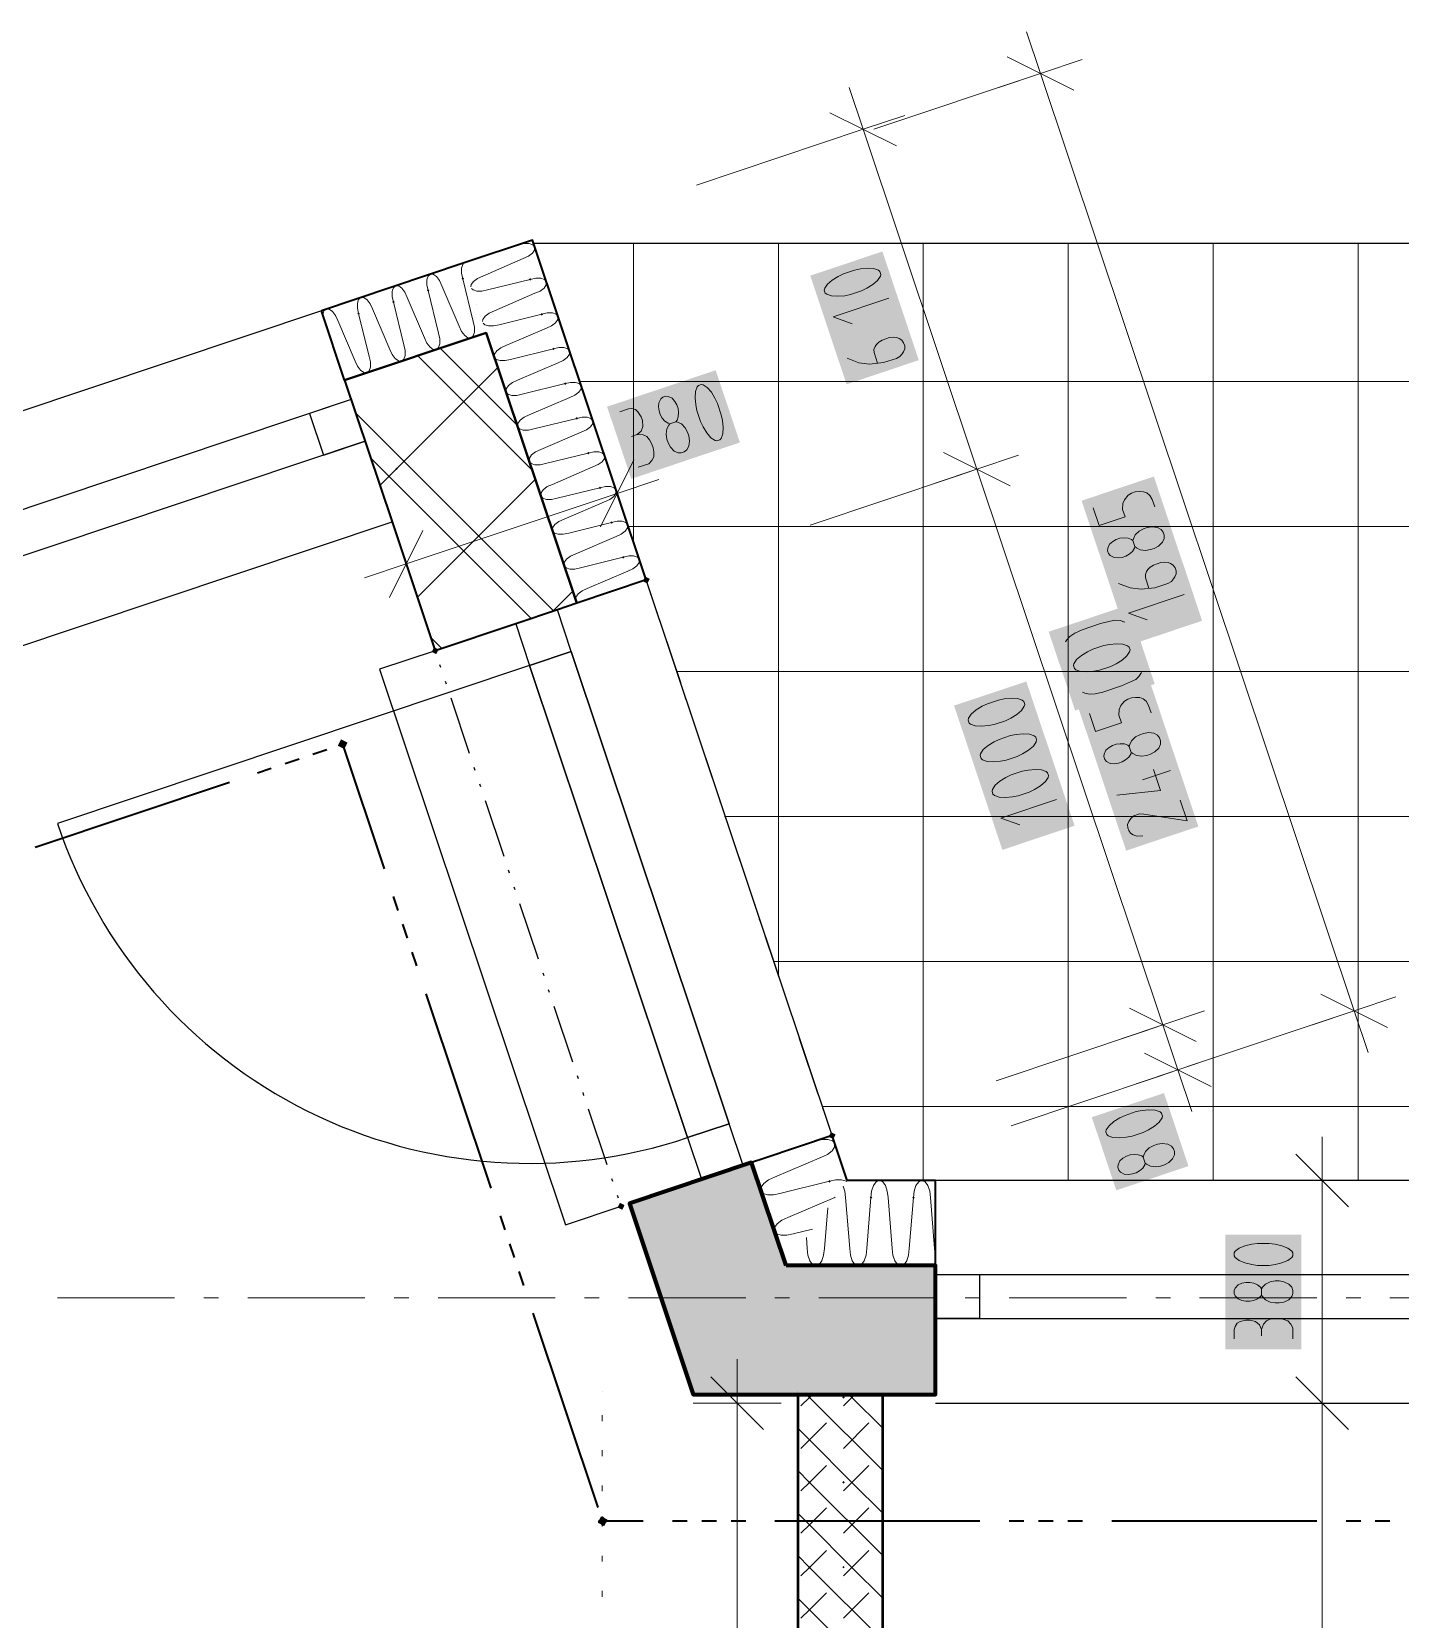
# Model space of a CAD drawing. Header units: millimetres. Extents: x 0 to 594, y 0 to 420.
# Drawn here: x 179.45 to 203.4, y 326.28 to 354.05 of the extents above; entities that cross this region are included whole.
import ezdxf

# ---------------------------------------------------------------- set-up
doc = ezdxf.new("R2010")
doc.units = ezdxf.units.MM
doc.header["$LTSCALE"] = 8
for name, color, linetype in [('PDF_Dvere', 7, 'Continuous'), ('PDF_Koty delkove', 7, 'Continuous'), ('PDF_Nabytek', 7, 'Continuous'), ('PDF_Obecne 0.25', 7, 'Continuous'), ('PDF_Okna', 7, 'Continuous'), ('PDF_Osy hlavni', 7, 'Continuous'), ('PDF_Pozarni useky', 7, 'Continuous'), ('PDF_Pricky zdene', 7, 'Continuous'), ('PDF_Srafy', 7, 'Continuous'), ('PDF_Steny obvodove nosne', 7, 'Continuous'), ('PDF_Steny sendvic', 7, 'Continuous'), ('PDF_Zatepleni', 7, 'Continuous')]:
    doc.layers.add(name, color=color, linetype=linetype)

msp = doc.modelspace()

# ---------------------------------------------------------------- linework, layer by layer
at = {"layer": 'PDF_Dvere', "lineweight": 25}
for points in [[(188.897, 343.208), (188.653, 343.937), (187.924, 343.693), (188.168, 342.964)], [(188.897, 343.208), (188.168, 342.964)], [(191.906, 334.217), (191.662, 334.946), (190.933, 334.702), (191.177, 333.973)], [(191.662, 334.946), (190.933, 334.702)]]:
    msp.add_lwpolyline(points, close=True, dxfattribs=at)
for points in [[(191.662, 334.946), (188.897, 343.208), (191.662, 334.946)], [(190.933, 334.702), (188.168, 342.964), (190.933, 334.702)]]:
    msp.add_lwpolyline(points, dxfattribs=at)
msp.add_lwpolyline([(188.168, 342.964), (179.906, 340.199, 0.414214), (190.933, 334.702)], format="xyb", dxfattribs=at)
at = {"layer": 'PDF_Koty delkove', "lineweight": 18}
for points in [[(196.865, 354.049), (197.109, 353.32), (194.193, 352.344)], [(197.838, 353.564), (197.109, 353.32), (196.38, 353.076)], [(197.692, 353.029), (196.525, 353.611)], [(202.598, 336.92), (197.109, 353.32)], [(193.76, 353.071), (194.004, 352.342), (191.088, 351.366)], [(194.733, 352.586), (194.004, 352.342), (193.275, 352.098)], [(194.588, 352.051), (193.42, 352.633)], [(199.512, 335.887), (199.248, 336.675), (195.995, 346.395), (194.004, 352.342)], [(193.331, 349.561), (193.324, 349.529), (193.341, 349.478), (193.366, 349.457), (193.448, 349.427), (193.558, 349.421), (193.681, 349.432), (193.782, 349.451), (193.976, 349.516), (194.069, 349.562), (194.174, 349.627), (194.258, 349.698), (194.306, 349.771), (194.313, 349.803), (194.296, 349.855), (194.271, 349.876), (194.188, 349.905), (194.078, 349.912), (193.956, 349.899), (193.854, 349.88)], [(193.854, 349.88), (193.66, 349.815), (193.568, 349.77), (193.463, 349.706), (193.379, 349.634), (193.331, 349.561)], [(194.453, 349.388), (193.481, 349.062), (193.809, 348.942)], [(194.255, 348.253), (194.194, 348.435), (194.193, 348.493), (194.212, 348.542), (194.237, 348.579), (194.276, 348.621), (194.337, 348.656), (194.466, 348.699), (194.535, 348.708), (194.593, 348.698), (194.633, 348.683), (194.679, 348.655), (194.713, 348.609), (194.731, 348.557), (194.731, 348.5), (194.711, 348.45), (194.688, 348.413), (194.648, 348.37), (194.588, 348.335), (194.361, 348.26), (194.117, 348.236), (193.929, 348.259), (193.724, 348.336)], [(189.744, 347.402), (189.9, 347.454), (189.957, 347.456), (190.019, 347.44), (190.062, 347.401), (190.12, 347.313), (190.142, 347.248), (190.149, 347.142), (190.118, 347.059), (190.051, 347.001), (189.948, 346.967)], [(190.536, 347.236), (190.488, 347.291), (190.453, 347.352), (190.432, 347.417), (190.423, 347.486), (190.427, 347.56), (190.463, 347.626), (190.497, 347.654), (190.548, 347.671), (190.592, 347.669), (190.661, 347.638), (190.708, 347.581), (190.743, 347.521), (190.765, 347.456), (190.773, 347.387), (190.769, 347.314), (190.747, 347.252), (190.726, 347.227)], [(190.622, 347.192), (190.591, 347.2), (190.536, 347.236)], [(190.069, 346.43), (190.251, 346.491), (190.304, 346.546), (190.34, 346.612), (190.339, 346.701), (190.33, 346.77), (190.308, 346.836), (190.268, 346.912), (190.221, 346.967), (190.153, 346.998), (190.051, 347.001)], [(189.944, 345.245), (189.7, 345.974), (189.456, 346.703)], [(196.724, 346.639), (195.995, 346.395), (195.266, 346.151)], [(196.579, 346.104), (195.411, 346.686)], [(189.409, 345.39), (189.991, 346.558)], [(195.995, 346.395), (195.655, 346.281), (193.079, 345.419)], [(189.7, 345.974), (190.429, 346.218)], [(186.007, 344.738), (189.7, 345.974)], [(198.03, 345.723), (198.134, 345.412), (198.587, 345.563), (198.544, 345.693), (198.547, 345.795), (198.578, 345.863), (198.641, 345.941), (198.701, 345.976), (198.766, 345.998), (198.836, 346.007), (198.908, 346.002), (198.97, 345.98), (199.02, 345.939), (199.063, 345.867), (199.106, 345.737)], [(185.716, 344.154), (186.298, 345.321)], [(186.251, 344.009), (186.007, 344.738), (185.763, 345.467)], [(198.975, 345.375), (198.91, 345.353), (198.833, 345.313), (198.765, 345.248), (198.734, 345.179), (198.726, 345.148), (198.761, 345.044), (198.786, 345.023), (198.852, 344.988), (198.946, 344.976), (199.031, 344.989), (199.096, 345.011), (199.173, 345.051), (199.241, 345.118), (199.272, 345.186), (199.271, 345.244), (199.254, 345.295)], [(199.254, 345.295), (199.22, 345.342), (199.154, 345.378), (199.06, 345.389), (198.975, 345.375)], [(198.761, 345.044), (198.753, 345.012), (198.718, 344.957), (198.662, 344.91), (198.602, 344.875), (198.536, 344.853), (198.468, 344.845), (198.394, 344.849), (198.328, 344.885), (198.299, 344.919), (198.282, 344.97), (198.285, 345.014), (198.316, 345.083), (198.372, 345.13), (198.432, 345.165), (198.497, 345.187), (198.567, 345.195), (198.64, 345.191), (198.701, 345.168), (198.726, 345.148)], [(186.007, 344.738), (185.278, 344.494)], [(199.005, 344.317), (198.944, 344.498), (198.943, 344.556), (198.962, 344.606), (198.986, 344.643), (199.025, 344.684), (199.086, 344.719), (199.215, 344.763), (199.285, 344.771), (199.342, 344.762), (199.383, 344.747), (199.429, 344.719), (199.463, 344.672), (199.48, 344.621), (199.481, 344.563), (199.461, 344.513), (199.437, 344.477), (199.398, 344.434), (199.337, 344.399), (199.111, 344.323), (198.867, 344.299), (198.678, 344.323), (198.473, 344.399)], [(199.619, 344.205), (198.647, 343.88), (198.975, 343.759)], [(197.546, 343.374), (197.57, 343.411), (197.622, 343.472), (197.709, 343.53), (197.835, 343.587), (198.159, 343.695), (198.326, 343.736), (198.427, 343.756), (198.501, 343.752), (198.582, 343.721)], [(198.215, 343.31), (198.021, 343.245), (197.929, 343.2), (197.824, 343.136), (197.74, 343.065), (197.692, 342.991), (197.685, 342.96), (197.702, 342.908), (197.727, 342.887), (197.809, 342.858), (197.919, 342.851), (198.042, 342.863), (198.142, 342.882)], [(198.142, 342.882), (198.337, 342.947), (198.43, 342.993), (198.534, 343.057), (198.619, 343.129), (198.667, 343.202), (198.674, 343.234), (198.657, 343.285), (198.632, 343.306), (198.549, 343.336), (198.439, 343.342), (198.317, 343.33), (198.215, 343.31)], [(198.877, 342.84), (198.831, 342.767), (198.774, 342.719), (198.681, 342.674), (198.523, 342.606), (198.2, 342.498), (198.065, 342.467), (197.96, 342.462), (197.882, 342.479), (197.841, 342.494)], [(196.372, 342.358), (196.178, 342.293), (196.086, 342.248), (195.981, 342.184), (195.897, 342.113), (195.849, 342.039), (195.842, 342.008), (195.859, 341.956), (195.884, 341.935), (195.966, 341.905), (196.076, 341.899), (196.199, 341.911), (196.299, 341.93), (196.494, 341.995), (196.587, 342.04)], [(196.587, 342.04), (196.691, 342.105), (196.776, 342.176), (196.824, 342.25), (196.831, 342.282), (196.814, 342.333), (196.789, 342.354), (196.706, 342.384), (196.596, 342.39), (196.474, 342.378), (196.372, 342.358)], [(197.966, 342.121), (198.07, 341.81), (198.523, 341.961), (198.479, 342.091), (198.482, 342.193), (198.513, 342.261), (198.577, 342.339), (198.637, 342.374), (198.702, 342.396), (198.771, 342.404), (198.844, 342.4), (198.906, 342.378), (198.956, 342.337), (198.998, 342.265), (199.042, 342.135)], [(198.537, 341.274), (198.472, 341.253), (198.403, 341.244), (198.329, 341.248), (198.263, 341.284), (198.235, 341.318), (198.218, 341.369), (198.22, 341.413), (198.251, 341.481), (198.308, 341.529), (198.368, 341.564), (198.433, 341.585), (198.502, 341.594), (198.575, 341.59), (198.637, 341.567), (198.662, 341.547)], [(198.697, 341.443), (198.689, 341.412), (198.653, 341.357), (198.597, 341.309), (198.537, 341.274)], [(196.789, 341.112), (196.595, 341.047), (196.503, 341.002), (196.398, 340.938), (196.314, 340.866), (196.266, 340.793), (196.259, 340.762), (196.276, 340.71), (196.301, 340.689), (196.383, 340.659), (196.493, 340.653), (196.616, 340.664), (196.717, 340.683)], [(196.717, 340.683), (196.911, 340.749), (197.004, 340.794), (197.109, 340.859), (197.193, 340.93), (197.241, 341.004), (197.248, 341.036), (197.231, 341.087), (197.206, 341.108), (197.123, 341.137), (197.013, 341.144), (196.891, 341.132), (196.789, 341.112)], [(199.086, 341.141), (199.208, 340.778), (198.443, 340.696)], [(199.38, 341.124), (198.894, 340.962)], [(197.387, 340.62), (196.416, 340.294), (196.743, 340.174)], [(199.554, 340.606), (199.675, 340.243), (198.914, 340.363), (198.84, 340.367), (198.743, 340.334), (198.688, 340.287), (198.652, 340.232), (198.632, 340.182), (198.634, 340.125), (198.651, 340.074), (198.684, 340.027), (198.73, 339.999), (198.792, 339.976), (198.897, 339.982)], [(203.327, 337.164), (202.598, 336.92), (201.869, 336.676)], [(203.182, 336.629), (202.014, 337.211)], [(199.977, 336.919), (199.248, 336.675), (198.519, 336.431)], [(199.832, 336.384), (198.665, 336.966)], [(202.842, 336.191), (202.598, 336.92), (199.682, 335.944)], [(199.248, 336.675), (198.908, 336.561), (196.332, 335.699)], [(200.241, 336.131), (199.512, 335.887), (198.783, 335.643)], [(200.096, 335.596), (198.928, 336.178)], [(199.756, 335.158), (199.512, 335.887), (199.172, 335.773), (196.596, 334.911)], [(202.034, 333.95), (202.034, 334.719)], [(198.573, 334.062), (198.507, 334.098), (198.478, 334.132), (198.461, 334.183), (198.464, 334.227), (198.495, 334.296), (198.551, 334.343), (198.611, 334.378), (198.676, 334.4), (198.746, 334.408), (198.818, 334.404), (198.88, 334.382), (198.905, 334.361)], [(202.495, 333.489), (201.573, 334.411)], [(198.94, 334.257), (198.932, 334.226), (198.897, 334.171), (198.841, 334.123), (198.78, 334.088), (198.715, 334.067), (198.647, 334.058), (198.573, 334.062)], [(202.803, 333.95), (202.034, 333.95), (201.265, 333.95)], [(202.034, 141.969), (202.034, 193.969), (202.034, 202.854), (202.034, 204.34), (202.034, 205.878), (202.034, 225.557), (202.034, 228.325), (202.034, 243.7), (202.034, 246.262), (202.034, 249.03), (202.034, 279.421), (202.034, 280.907), (202.034, 330.055), (202.034, 333.95)], [(200.633, 332.154), (200.7, 332.167), (200.769, 332.167), (200.838, 332.154), (200.905, 332.126), (200.957, 332.085), (200.974, 332.058)], [(200.974, 331.948), (200.957, 331.921), (200.905, 331.88), (200.838, 331.853), (200.769, 331.839), (200.7, 331.839), (200.633, 331.853), (200.564, 331.88), (200.513, 331.935), (200.497, 331.976), (200.497, 332.03), (200.513, 332.071), (200.564, 332.126), (200.633, 332.154)], [(200.497, 331.182), (200.497, 331.346), (200.513, 331.401), (200.548, 331.455)], [(200.548, 331.455), (200.599, 331.483), (200.7, 331.51), (200.769, 331.51), (200.872, 331.483), (200.94, 331.428), (200.974, 331.346), (200.974, 331.237)], [(201.521, 331.182), (201.521, 331.373), (201.487, 331.441), (201.435, 331.496), (201.35, 331.524), (201.282, 331.538), (201.213, 331.538), (201.128, 331.524), (201.06, 331.496), (201.009, 331.441), (200.974, 331.346)], [(191.798, 330.055), (191.798, 330.824)], [(192.259, 329.594), (191.337, 330.516)], [(202.495, 329.594), (201.573, 330.516)], [(192.567, 330.055), (191.798, 330.055), (191.029, 330.055)], [(191.798, 243.7), (191.798, 246.467), (191.798, 247.492), (191.798, 249.375), (191.798, 267.685), (191.798, 269.171), (191.798, 330.055)], [(202.803, 330.055), (202.034, 330.055), (201.265, 330.055)]]:
    msp.add_lwpolyline(points, dxfattribs=at)
for points in [[(191.522, 347.35), (191.457, 347.544), (191.411, 347.636), (191.348, 347.741), (191.276, 347.825), (191.203, 347.873), (191.171, 347.88), (191.12, 347.863), (191.099, 347.838), (191.069, 347.756), (191.063, 347.646), (191.074, 347.523), (191.093, 347.423), (191.158, 347.228), (191.204, 347.135), (191.269, 347.03), (191.34, 346.946), (191.413, 346.898), (191.445, 346.891), (191.497, 346.908), (191.518, 346.933), (191.547, 347.016), (191.554, 347.126), (191.541, 347.248)], [(190.953, 346.979), (190.931, 347.044), (190.891, 347.12), (190.826, 347.188), (190.758, 347.219), (190.726, 347.227), (190.622, 347.192), (190.602, 347.167), (190.566, 347.101), (190.554, 347.007), (190.568, 346.922), (190.59, 346.857), (190.63, 346.781), (190.696, 346.712), (190.765, 346.681), (190.822, 346.682), (190.874, 346.699), (190.92, 346.733), (190.956, 346.799), (190.967, 346.894)], [(196.581, 341.735), (196.386, 341.67), (196.294, 341.625), (196.189, 341.561), (196.105, 341.49), (196.057, 341.416), (196.051, 341.385), (196.068, 341.333), (196.092, 341.312), (196.174, 341.282), (196.285, 341.276), (196.407, 341.288), (196.508, 341.307), (196.702, 341.372), (196.795, 341.417), (196.9, 341.482), (196.984, 341.553), (197.032, 341.627), (197.04, 341.659), (197.023, 341.71), (196.997, 341.731), (196.915, 341.761), (196.805, 341.767), (196.682, 341.755)], [(198.91, 341.774), (198.845, 341.752), (198.769, 341.712), (198.701, 341.647), (198.67, 341.578), (198.662, 341.547), (198.697, 341.443), (198.722, 341.423), (198.788, 341.387), (198.881, 341.375), (198.966, 341.389), (199.032, 341.411), (199.108, 341.451), (199.176, 341.517), (199.208, 341.585), (199.207, 341.643), (199.19, 341.694), (199.156, 341.741), (199.09, 341.777), (198.995, 341.788)], [(198.783, 335.157), (198.588, 335.092), (198.496, 335.046), (198.391, 334.983), (198.307, 334.911), (198.259, 334.838), (198.252, 334.806), (198.27, 334.755), (198.294, 334.734), (198.376, 334.704), (198.487, 334.698), (198.609, 334.709), (198.71, 334.728), (198.904, 334.793), (198.997, 334.839), (199.102, 334.904), (199.186, 334.975), (199.234, 335.048), (199.242, 335.08), (199.224, 335.132), (199.199, 335.153), (199.117, 335.182), (199.006, 335.189), (198.884, 335.176)], [(199.153, 334.588), (199.088, 334.566), (199.012, 334.526), (198.944, 334.461), (198.913, 334.393), (198.905, 334.361), (198.94, 334.257), (198.965, 334.237), (199.031, 334.201), (199.125, 334.189), (199.21, 334.203), (199.275, 334.225), (199.351, 334.265), (199.42, 334.331), (199.451, 334.4), (199.45, 334.457), (199.433, 334.509), (199.399, 334.555), (199.333, 334.591), (199.239, 334.602)], [(201.111, 332.852), (200.905, 332.852), (200.804, 332.838), (200.684, 332.811), (200.582, 332.769), (200.513, 332.715), (200.497, 332.687), (200.497, 332.633), (200.513, 332.605), (200.582, 332.551), (200.684, 332.51), (200.804, 332.482), (200.905, 332.468), (201.111, 332.468), (201.213, 332.482), (201.333, 332.51), (201.435, 332.551), (201.504, 332.605), (201.521, 332.633), (201.521, 332.687), (201.504, 332.715), (201.435, 332.769), (201.333, 332.811), (201.213, 332.838)], [(201.282, 332.195), (201.213, 332.195), (201.128, 332.181), (201.043, 332.14), (200.992, 332.085), (200.974, 332.058), (200.974, 331.948), (200.992, 331.921), (201.043, 331.866), (201.128, 331.825), (201.213, 331.811), (201.282, 331.811), (201.367, 331.825), (201.453, 331.866), (201.504, 331.921), (201.521, 331.976), (201.521, 332.03), (201.504, 332.085), (201.453, 332.14), (201.367, 332.181)]]:
    msp.add_lwpolyline(points, close=True, dxfattribs=at)
at = {"layer": 'PDF_Koty delkove', "color": 7, "lineweight": 18, "true_color": 0xffffff, "transparency": 33554559}
for points in [[(194.978, 348.304), (194.341, 350.205), (193.714, 347.881), (193.078, 349.782)], [(189.946, 346.227), (191.847, 346.863), (189.523, 347.49), (191.424, 348.127)], [(199.936, 343.744), (199.091, 346.268), (198.672, 343.321), (197.827, 345.845)], [(199.107, 342.639), (198.645, 344.02), (197.714, 342.173), (197.252, 343.553)], [(197.704, 340.159), (196.859, 342.683), (196.44, 339.736), (195.595, 342.26)], [(199.87, 340.146), (199.026, 342.666), (198.606, 339.723), (197.763, 342.243)], [(199.697, 334.204), (199.269, 335.482), (198.434, 333.781), (198.006, 335.059)], [(201.675, 331), (201.675, 333.005), (200.343, 331), (200.343, 333.005)]]:
    msp.add_solid(points, dxfattribs=at)
at = {"layer": 'PDF_Nabytek', "lineweight": 13}
for points in [[(189.435, 330.26), (189.435, 330.26)], [(192.86, 330.26), (192.86, 330.26)], [(189.435, 329.745), (189.435, 329.848)], [(192.86, 329.745), (192.86, 329.848)], [(189.435, 329.13), (189.435, 329.233)], [(192.86, 329.13), (192.86, 329.233)], [(189.435, 328.515), (189.435, 328.618)], [(192.86, 328.515), (192.86, 328.618)], [(189.435, 327.9), (189.435, 328.003)], [(192.86, 327.9), (192.86, 328.003)], [(189.435, 327.285), (189.435, 327.388)], [(192.86, 327.285), (192.86, 327.388)], [(189.435, 326.67), (189.435, 326.773)], [(192.86, 326.67), (192.86, 326.773)]]:
    msp.add_lwpolyline(points, dxfattribs=at)
at = {"layer": 'PDF_Obecne 0.25', "lineweight": 25}
for points in [[(188.235, 350.35), (215.871, 350.35)], [(193.461, 334.738), (190.208, 344.458)], [(186.514, 343.221), (185.542, 342.896), (188.796, 333.176), (189.768, 333.502)]]:
    msp.add_lwpolyline(points, dxfattribs=at)
at = {"layer": 'PDF_Okna', "lineweight": 25}
for points in [[(184.524, 349.168), (167.028, 343.312)], [(185.044, 347.613), (167.548, 341.757)], [(185.288, 346.884), (167.792, 341.028)], [(168.264, 339.618), (185.76, 345.475)], [(213.719, 333.95), (195.269, 333.95)], [(195.269, 332.31), (213.719, 332.31)], [(195.269, 331.541), (213.719, 331.541)], [(195.269, 330.055), (213.719, 330.055)]]:
    msp.add_lwpolyline(points, dxfattribs=at)
for points in [[(185.044, 347.613), (184.315, 347.369), (184.559, 346.64), (185.288, 346.884)], [(195.269, 332.31), (196.038, 332.31), (196.038, 331.541), (195.269, 331.541)]]:
    msp.add_lwpolyline(points, close=True, dxfattribs=at)
at = {"layer": 'PDF_Osy hlavni', "lineweight": 18}
for points in [[(181.955, 331.9), (179.905, 331.9)], [(182.724, 331.9), (182.467, 331.9)], [(185.286, 331.9), (183.236, 331.9)], [(186.055, 331.9), (185.799, 331.9)], [(188.617, 331.9), (186.567, 331.9)], [(189.386, 331.9), (189.13, 331.9)], [(191.949, 331.9), (189.899, 331.9)], [(192.717, 331.9), (192.461, 331.9)], [(195.28, 331.9), (193.23, 331.9)], [(196.048, 331.9), (195.792, 331.9)], [(198.611, 331.9), (196.561, 331.9)], [(199.38, 331.9), (199.123, 331.9)], [(201.942, 331.9), (199.892, 331.9)], [(202.711, 331.9), (202.455, 331.9)], [(205.273, 331.9), (203.223, 331.9)]]:
    msp.add_lwpolyline(points, dxfattribs=at)
at = {"layer": 'PDF_Pozarni useky', "lineweight": 35}
for points in [[(183.89, 341.25), (184.133, 341.331)], [(184.376, 341.412), (184.619, 341.494)], [(185.625, 339.407), (184.896, 341.586)], [(183.404, 341.087), (183.647, 341.168)], [(179.516, 339.785), (182.918, 340.924)], [(185.869, 338.678), (185.788, 338.921)], [(186.032, 338.192), (185.95, 338.435)], [(186.194, 337.706), (186.113, 337.949)], [(187.496, 333.818), (186.357, 337.22)], [(187.74, 333.089), (187.658, 333.332)], [(187.902, 332.603), (187.821, 332.846)], [(188.065, 332.117), (187.984, 332.36)], [(189.366, 328.229), (188.228, 331.631)], [(190.155, 327.993), (189.446, 327.993)], [(190.924, 327.993), (190.667, 327.993)], [(191.436, 327.993), (191.18, 327.993)], [(191.949, 327.993), (191.692, 327.993)], [(196.048, 327.993), (192.461, 327.993)], [(196.817, 327.993), (196.561, 327.993)], [(197.33, 327.993), (197.073, 327.993)], [(197.842, 327.993), (197.586, 327.993)], [(201.942, 327.993), (198.355, 327.993)], [(202.711, 327.993), (202.455, 327.993)], [(203.223, 327.993), (202.967, 327.993)]]:
    msp.add_lwpolyline(points, dxfattribs=at)
at = {"layer": 'PDF_Pozarni useky', "lineweight": 35, "transparency": 33554559}
for points in [[(184.924, 341.501), (184.81, 341.558), (184.981, 341.614), (184.867, 341.671)], [(184.81, 341.558), (184.867, 341.671), (184.924, 341.501), (184.981, 341.614)], [(189.535, 327.993), (189.446, 327.903), (189.446, 328.082), (189.356, 327.993)], [(189.474, 327.907), (189.361, 327.964), (189.531, 328.021), (189.417, 328.078)]]:
    msp.add_solid(points, dxfattribs=at)
at = {"layer": 'PDF_Pricky zdene', "lineweight": 50}
msp.add_lwpolyline([(194.346, 280.907), (194.346, 330.055), (194.346, 330.209), (192.86, 330.209), (192.86, 330.055), (192.86, 280.907), (192.86, 280.907)], close=True, dxfattribs=at)
at = {"layer": 'PDF_Pricky zdene', "lineweight": 9}
for points in [[(192.916, 330.009), (193.065, 330.158)], [(193.116, 330.209), (193.065, 330.158), (193.014, 330.209)], [(194.346, 328.877), (193.065, 330.158)], [(193.66, 330.009), (193.808, 330.158)], [(193.808, 330.158), (193.757, 330.209)], [(193.808, 330.158), (193.859, 330.209)], [(194.346, 329.62), (193.808, 330.158)], [(192.916, 329.266), (193.065, 329.415), (193.362, 329.712)], [(193.66, 329.266), (194.105, 329.712)], [(193.808, 328.671), (193.065, 329.415), (192.86, 329.62)], [(193.362, 328.969), (193.065, 328.671), (192.86, 328.877)], [(193.808, 328.671), (194.105, 328.969)], [(192.916, 328.523), (193.065, 328.671)], [(194.346, 327.39), (193.065, 328.671)], [(193.66, 328.523), (193.808, 328.671)], [(194.346, 328.133), (193.808, 328.671)], [(193.808, 327.185), (193.065, 327.928), (192.86, 328.133)], [(193.065, 327.928), (193.362, 328.226)], [(193.66, 327.78), (194.105, 328.226)], [(192.916, 327.78), (193.065, 327.928)], [(193.362, 327.482), (193.065, 327.185), (192.86, 327.39)], [(193.808, 327.185), (194.105, 327.482)], [(192.916, 327.037), (193.065, 327.185)], [(194.346, 325.904), (193.065, 327.185)], [(193.66, 327.037), (193.808, 327.185)], [(194.346, 326.647), (193.808, 327.185)], [(193.808, 325.699), (193.065, 326.442), (192.86, 326.647)], [(193.065, 326.442), (193.362, 326.739)], [(193.66, 326.293), (194.105, 326.739)], [(192.916, 326.293), (193.065, 326.442)]]:
    msp.add_lwpolyline(points, dxfattribs=at)
at = {"layer": 'PDF_Pricky zdene', "lineweight": 9, "transparency": 33554559}
for points in [[(193.065, 330.135), (193.042, 330.158), (193.088, 330.158), (193.065, 330.181)], [(193.66, 330.138), (193.637, 330.161), (193.683, 330.161), (193.66, 330.184)], [(193.065, 328.648), (193.042, 328.671), (193.088, 328.671), (193.065, 328.695)], [(193.66, 328.651), (193.637, 328.674), (193.683, 328.674), (193.66, 328.698)], [(193.065, 327.162), (193.042, 327.185), (193.088, 327.185), (193.065, 327.208)], [(193.66, 327.165), (193.637, 327.188), (193.683, 327.188), (193.66, 327.211)]]:
    msp.add_solid(points, dxfattribs=at)
at = {"layer": 'PDF_Srafy', "lineweight": 9}
for points in [[(210.278, 350.35), (210.278, 347.931), (205.204, 347.931), (200.131, 347.931), (195.057, 347.931), (189.984, 347.931), (189.045, 347.931)], [(212.814, 350.35), (212.814, 345.394), (207.741, 345.394), (202.667, 345.394), (197.594, 345.394), (192.521, 345.394), (189.894, 345.394)], [(189.984, 350.35), (189.984, 347.931), (189.984, 345.126)], [(215.351, 350.35), (215.351, 347.931), (215.351, 342.857), (210.278, 342.857), (205.204, 342.857), (200.131, 342.857), (195.057, 342.857), (190.743, 342.857)], [(192.521, 350.35), (192.521, 345.394), (192.521, 340.321), (192.521, 337.548)], [(195.057, 350.35), (195.057, 347.931), (195.057, 342.857), (195.057, 337.784), (195.057, 333.95)], [(197.594, 350.35), (197.594, 345.394), (197.594, 340.321), (197.594, 335.247), (197.594, 333.95)], [(200.131, 350.35), (200.131, 347.931)], [(202.667, 350.35), (202.667, 345.394)], [(200.131, 347.931), (200.131, 342.857), (200.131, 337.784), (200.131, 333.95)], [(212.814, 345.394), (212.814, 340.321), (207.741, 340.321), (202.667, 340.321), (197.594, 340.321), (192.521, 340.321), (191.593, 340.321)], [(202.667, 345.394), (202.667, 340.321), (202.667, 335.247), (202.667, 333.95)], [(215.351, 342.857), (215.351, 337.784), (210.278, 337.784), (205.204, 337.784), (200.131, 337.784), (195.057, 337.784), (192.442, 337.784)], [(215.871, 335.247), (212.814, 335.247), (207.741, 335.247), (202.667, 335.247), (197.594, 335.247), (193.291, 335.247)]]:
    msp.add_lwpolyline(points, dxfattribs=at)
at = {"layer": 'PDF_Steny obvodove nosne', "lineweight": 70}
msp.add_lwpolyline([(192.655, 332.464), (192.052, 334.266), (189.913, 333.55), (191.032, 330.209), (195.269, 330.209), (195.269, 332.464)], close=True, dxfattribs=at)
at = {"layer": 'PDF_Steny obvodove nosne', "color": 9, "lineweight": 9, "true_color": 0xc0c0c0, "transparency": 33554559}
for points in [[(189.913, 333.55), (191.032, 330.209), (192.052, 334.266), (192.655, 332.464)], [(191.032, 330.209), (195.269, 330.209), (192.655, 332.464), (195.269, 332.464)]]:
    msp.add_solid(points, dxfattribs=at)
at = {"layer": 'PDF_Steny sendvic', "lineweight": 35}
for points in [[(190.208, 344.458), (188.217, 350.404), (187.002, 349.998), (184.524, 349.168)], [(184.93, 347.953), (184.524, 349.168)], [(188.993, 344.051), (187.409, 348.783), (184.93, 347.953), (185.76, 345.475), (186.514, 343.221)], [(184.93, 347.953), (187.409, 348.783), (188.993, 344.051)], [(190.208, 344.458), (188.993, 344.051)], [(188.993, 344.051), (188.653, 343.937), (187.924, 343.693), (186.514, 343.221)]]:
    msp.add_lwpolyline(points, dxfattribs=at)
at = {"layer": 'PDF_Steny sendvic', "lineweight": 9}
for points in [[(188.258, 350.283), (188.224, 350.323), (188.158, 350.345), (188.07, 350.345), (187.975, 350.323)], [(188.055, 350.08), (188.145, 350.121), (188.215, 350.173), (188.255, 350.23), (188.258, 350.283)], [(187.006, 349.985), (186.998, 349.977), (186.976, 349.912), (186.976, 349.824), (186.998, 349.728)], [(188.055, 350.08), (187.347, 349.776), (187.256, 349.735), (187.186, 349.682), (187.146, 349.625), (187.14, 349.585)], [(186.427, 349.805), (186.39, 349.774), (186.386, 349.763), (186.368, 349.708), (186.368, 349.621), (186.39, 349.524)], [(186.633, 349.606), (186.593, 349.696), (186.54, 349.766), (186.488, 349.802), (186.483, 349.805), (186.435, 349.808)], [(187.182, 348.979), (186.998, 349.728)], [(187.043, 349.876), (187.043, 349.876)], [(187.043, 349.876), (187.043, 349.876)], [(187.428, 349.532), (188.178, 349.716), (188.274, 349.738), (188.361, 349.738), (188.427, 349.716), (188.461, 349.676)], [(188.259, 349.473), (188.349, 349.513), (188.419, 349.566), (188.458, 349.623), (188.461, 349.675)], [(185.212, 349.399), (185.175, 349.367), (185.153, 349.301), (185.153, 349.292), (185.153, 349.214), (185.175, 349.118)], [(185.418, 349.199), (185.378, 349.289), (185.326, 349.358), (185.325, 349.359), (185.268, 349.398), (185.22, 349.401)], [(185.82, 349.602), (185.783, 349.571), (185.768, 349.527), (185.761, 349.505), (185.761, 349.417), (185.783, 349.321)], [(186.026, 349.402), (185.985, 349.492), (185.933, 349.562), (185.907, 349.58), (185.876, 349.602), (185.827, 349.605)], [(186.026, 349.402), (186.33, 348.694)], [(186.574, 348.775), (186.39, 349.524)], [(186.633, 349.606), (186.937, 348.897), (186.978, 348.807), (187.031, 348.736), (187.088, 348.697), (187.128, 348.691)], [(187.149, 349.56), (187.178, 349.532), (187.244, 349.51), (187.332, 349.51), (187.428, 349.532)], [(188.259, 349.473), (187.55, 349.169), (187.46, 349.128), (187.389, 349.075), (187.35, 349.018), (187.344, 348.978)], [(187.428, 349.532), (187.428, 349.532)], [(184.605, 349.195), (184.568, 349.164), (184.546, 349.1)], [(184.811, 348.996), (184.77, 349.086), (184.735, 349.133), (184.718, 349.156), (184.661, 349.195), (184.612, 349.198)], [(185.359, 348.369), (185.175, 349.118)], [(185.418, 349.199), (185.722, 348.49), (185.763, 348.4), (185.816, 348.33), (185.873, 348.29), (185.913, 348.284)], [(185.967, 348.572), (185.783, 349.321)], [(187.246, 349.269), (187.246, 349.269)], [(187.246, 349.269), (187.246, 349.269)], [(187.632, 348.924), (188.381, 349.108), (188.477, 349.13), (188.565, 349.13), (188.63, 349.108), (188.664, 349.068)], [(184.811, 348.996), (185.115, 348.287), (185.156, 348.197), (185.209, 348.126), (185.266, 348.086), (185.306, 348.081)], [(187.154, 348.699), (187.182, 348.728), (187.204, 348.794), (187.204, 348.882), (187.182, 348.979)], [(187.182, 348.979), (187.182, 348.979)], [(187.352, 348.952), (187.381, 348.924), (187.447, 348.902), (187.535, 348.902), (187.632, 348.924)], [(188.462, 348.865), (187.753, 348.561), (187.663, 348.52), (187.593, 348.467), (187.553, 348.41), (187.547, 348.37)], [(187.632, 348.924), (187.632, 348.924)], [(188.462, 348.865), (188.552, 348.906), (188.622, 348.958), (188.662, 349.015), (188.665, 349.068)], [(185.939, 348.293), (185.967, 348.321), (185.989, 348.387), (185.989, 348.475), (185.967, 348.572)], [(185.967, 348.572), (185.967, 348.572)], [(185.967, 348.572), (185.967, 348.572)], [(186.33, 348.694), (186.371, 348.603), (186.424, 348.533), (186.481, 348.493), (186.521, 348.487)], [(186.546, 348.496), (186.574, 348.525), (186.596, 348.591), (186.596, 348.679), (186.574, 348.775)], [(186.574, 348.775), (186.574, 348.775)], [(186.837, 348.593), (186.834, 348.59)], [(186.842, 348.593), (186.837, 348.593)], [(187.45, 348.661), (187.449, 348.661)], [(187.45, 348.661), (187.45, 348.661)], [(185.331, 348.089), (185.359, 348.118), (185.381, 348.184), (185.381, 348.272), (185.359, 348.369)], [(185.359, 348.369), (185.359, 348.369)], [(188.212, 346.383), (188.191, 346.404), (186.213, 348.382)], [(186.23, 348.39), (186.226, 348.387)], [(186.234, 348.39), (186.23, 348.39)], [(187.949, 347.169), (186.604, 348.513)], [(187.556, 348.345), (187.584, 348.317), (187.65, 348.295), (187.739, 348.295), (187.835, 348.317)], [(187.835, 348.317), (188.584, 348.501), (188.68, 348.523), (188.768, 348.523), (188.834, 348.501), (188.868, 348.461)], [(187.835, 348.317), (187.835, 348.317)], [(188.666, 348.258), (188.755, 348.298), (188.825, 348.351), (188.865, 348.408), (188.868, 348.46)], [(185.547, 346.112), (185.839, 346.404), (187.612, 348.177)], [(185.622, 348.186), (185.619, 348.184)], [(185.626, 348.186), (185.622, 348.186)], [(187.653, 348.054), (187.653, 348.054)], [(187.653, 348.054), (187.653, 348.054)], [(188.666, 348.258), (187.957, 347.954), (187.866, 347.913), (187.796, 347.86), (187.756, 347.803), (187.751, 347.763)], [(185.015, 347.983), (185.011, 347.98)], [(185.019, 347.983), (185.015, 347.983)], [(187.759, 347.737), (187.788, 347.709), (187.854, 347.687), (187.942, 347.687), (188.039, 347.709)], [(188.039, 347.709), (188.788, 347.893), (188.884, 347.915), (188.971, 347.915), (189.037, 347.893), (189.071, 347.853)], [(188.039, 347.709), (188.039, 347.709)], [(188.869, 347.65), (188.959, 347.691), (189.029, 347.743), (189.068, 347.8), (189.071, 347.853)], [(187.856, 347.446), (187.856, 347.447)], [(187.856, 347.446), (187.856, 347.446)], [(188.869, 347.65), (188.16, 347.346), (188.07, 347.306), (187.999, 347.253), (187.96, 347.195), (187.954, 347.155)], [(188.588, 343.916), (188.453, 344.051), (186.1, 346.404), (185.839, 346.665), (185.121, 347.383)], [(188.242, 347.102), (188.991, 347.286)], [(189.175, 347.308), (189.087, 347.308), (188.991, 347.286)], [(189.072, 347.043), (189.162, 347.083), (189.232, 347.136), (189.272, 347.193), (189.275, 347.245)], [(189.274, 347.246), (189.241, 347.286), (189.175, 347.308)], [(187.962, 347.13), (187.991, 347.102), (188.057, 347.08), (188.145, 347.08), (188.242, 347.102)], [(189.072, 347.043), (188.364, 346.739), (188.273, 346.698), (188.203, 346.645), (188.163, 346.588), (188.157, 346.548)], [(188.242, 347.102), (188.242, 347.102)], [(188.197, 343.785), (188.191, 343.79), (185.839, 346.142), (185.578, 346.404), (185.384, 346.597)], [(188.06, 346.839), (188.059, 346.839)], [(188.06, 346.838), (188.06, 346.839)], [(188.166, 346.522), (188.194, 346.494), (188.261, 346.472), (188.349, 346.472), (188.445, 346.494), (189.194, 346.678)], [(189.478, 346.639), (189.444, 346.678), (189.378, 346.7), (189.29, 346.7), (189.194, 346.678)], [(189.276, 346.435), (189.366, 346.476), (189.436, 346.528), (189.475, 346.585), (189.478, 346.638)], [(189.276, 346.435), (188.567, 346.131), (188.477, 346.091), (188.406, 346.038), (188.367, 345.98), (188.361, 345.94)], [(188.445, 346.494), (188.445, 346.494)], [(186.202, 344.153), (188.267, 346.218)], [(188.263, 346.231), (188.263, 346.232)], [(188.263, 346.231), (188.263, 346.231)], [(188.649, 345.887), (189.398, 346.071)], [(189.681, 346.031), (189.647, 346.071), (189.582, 346.093), (189.494, 346.093), (189.398, 346.071)], [(188.369, 345.915), (188.398, 345.887), (188.464, 345.865), (188.552, 345.865), (188.649, 345.887)], [(189.479, 345.828), (188.77, 345.524), (188.68, 345.483), (188.61, 345.43), (188.57, 345.373), (188.564, 345.333)], [(188.649, 345.887), (188.649, 345.887)], [(189.479, 345.828), (189.569, 345.868), (189.639, 345.921), (189.678, 345.978), (189.681, 346.03)], [(188.466, 345.623), (188.466, 345.624)], [(188.466, 345.624), (188.466, 345.624)], [(188.573, 345.307), (188.601, 345.279), (188.667, 345.257), (188.755, 345.257), (188.852, 345.279)], [(189.683, 345.22), (188.974, 344.916), (188.883, 344.876), (188.813, 344.823), (188.773, 344.765), (188.767, 344.726)], [(188.852, 345.279), (189.601, 345.463)], [(188.852, 345.279), (188.852, 345.279)], [(189.884, 345.424), (189.851, 345.464), (189.785, 345.485), (189.697, 345.485), (189.601, 345.463)], [(189.683, 345.22), (189.772, 345.261), (189.842, 345.313), (189.882, 345.371), (189.885, 345.422)], [(188.67, 345.016), (188.669, 345.017)], [(188.67, 345.016), (188.67, 345.016)], [(188.776, 344.7), (188.805, 344.672), (188.871, 344.65), (188.959, 344.65), (189.055, 344.672)], [(189.055, 344.672), (189.805, 344.856)], [(189.055, 344.672), (189.055, 344.672)], [(190.088, 344.816), (190.054, 344.856), (189.988, 344.878), (189.901, 344.878), (189.805, 344.856)], [(189.886, 344.613), (189.976, 344.653), (190.046, 344.706), (190.085, 344.763), (190.088, 344.815)], [(188.873, 344.409), (188.873, 344.41)], [(188.873, 344.408), (188.873, 344.409)], [(189.886, 344.613), (189.177, 344.309), (189.087, 344.268), (189.016, 344.215), (188.977, 344.158), (188.971, 344.118)], [(188.573, 343.911), (188.923, 344.26)], [(188.979, 344.093), (189.008, 344.064), (189.02, 344.06)], [(186.63, 343.26), (186.436, 343.454)]]:
    msp.add_lwpolyline(points, dxfattribs=at)
at = {"layer": 'PDF_Steny sendvic', "lineweight": 25}
for points in [[(190.209, 344.454), (190.208, 344.458)], [(190.306, 344.163), (190.29, 344.211)], [(190.404, 343.871), (190.388, 343.92)], [(190.811, 342.656), (190.485, 343.628)], [(186.515, 343.218), (186.514, 343.221)], [(186.613, 342.926), (186.597, 342.975)], [(186.711, 342.635), (186.694, 342.683)], [(187.117, 341.42), (186.792, 342.392)], [(190.908, 342.364), (190.892, 342.413)], [(191.006, 342.073), (190.99, 342.121)], [(191.413, 340.858), (191.087, 341.83)], [(187.215, 341.128), (187.199, 341.177)], [(187.312, 340.837), (187.296, 340.885)], [(187.719, 339.622), (187.394, 340.594)], [(191.51, 340.566), (191.494, 340.615)], [(191.608, 340.275), (191.592, 340.323)], [(192.015, 339.06), (191.689, 340.032)], [(187.817, 339.33), (187.8, 339.379)], [(187.914, 339.038), (187.898, 339.087)], [(188.321, 337.823), (187.996, 338.795)], [(192.112, 338.768), (192.096, 338.817)], [(192.21, 338.477), (192.193, 338.525)], [(192.616, 337.262), (192.291, 338.234)], [(188.419, 337.532), (188.402, 337.58)], [(188.516, 337.24), (188.5, 337.289)], [(188.923, 336.025), (188.598, 336.997)], [(192.714, 336.97), (192.698, 337.019)], [(192.812, 336.678), (192.795, 336.727)], [(193.218, 335.463), (192.893, 336.435)], [(189.02, 335.734), (189.004, 335.782)], [(189.118, 335.442), (189.102, 335.491)], [(193.316, 335.172), (193.3, 335.22)], [(189.525, 334.227), (189.199, 335.199)], [(193.414, 334.88), (193.397, 334.929)], [(189.622, 333.935), (189.606, 333.984)], [(189.72, 333.644), (189.704, 333.692)]]:
    msp.add_lwpolyline(points, dxfattribs=at)
at = {"layer": 'PDF_Steny sendvic', "lineweight": 9, "transparency": 33554559}
for points in [[(187.974, 350.3), (187.957, 350.317), (187.997, 350.323), (187.991, 350.329)], [(186.998, 349.705), (186.975, 349.728), (187.021, 349.728), (186.998, 349.751)], [(188.178, 349.693), (188.154, 349.716), (188.201, 349.716), (188.178, 349.739)], [(186.39, 349.501), (186.367, 349.524), (186.413, 349.524), (186.39, 349.548)], [(185.175, 349.095), (185.152, 349.118), (185.198, 349.118), (185.175, 349.141)], [(185.783, 349.298), (185.76, 349.321), (185.806, 349.321), (185.783, 349.344)], [(188.381, 349.085), (188.358, 349.108), (188.404, 349.108), (188.381, 349.131)], [(188.584, 348.478), (188.561, 348.501), (188.607, 348.501), (188.584, 348.524)], [(188.788, 347.87), (188.765, 347.893), (188.811, 347.893), (188.788, 347.916)], [(188.991, 347.263), (188.968, 347.286), (189.014, 347.286), (188.991, 347.309)], [(189.194, 346.655), (189.171, 346.678), (189.217, 346.678), (189.194, 346.701)], [(185.839, 346.381), (185.816, 346.404), (185.862, 346.404), (185.839, 346.427)], [(189.398, 346.048), (189.375, 346.071), (189.421, 346.071), (189.398, 346.094)], [(189.601, 345.44), (189.578, 345.463), (189.624, 345.463), (189.601, 345.486)], [(189.805, 344.833), (189.781, 344.856), (189.828, 344.856), (189.805, 344.879)]]:
    msp.add_solid(points, dxfattribs=at)
at = {"layer": 'PDF_Steny sendvic', "lineweight": 25, "transparency": 33554559}
for points in [[(190.228, 344.397), (190.147, 344.437), (190.268, 344.478), (190.187, 344.518)], [(186.534, 343.161), (186.453, 343.201), (186.575, 343.242), (186.494, 343.282)], [(193.481, 334.677), (193.4, 334.718), (193.522, 334.758), (193.441, 334.799)], [(189.788, 333.441), (189.707, 333.481), (189.828, 333.522), (189.747, 333.562)]]:
    msp.add_solid(points, dxfattribs=at)
at = {"layer": 'PDF_Zatepleni', "lineweight": 35}
for points in [[(193.725, 333.95), (193.461, 334.738), (192.246, 334.331), (192.052, 334.266), (192.655, 332.464)], [(192.655, 332.464), (195.269, 332.464), (195.269, 332.669), (195.269, 333.95), (193.725, 333.95)]]:
    msp.add_lwpolyline(points, dxfattribs=at)
at = {"layer": 'PDF_Zatepleni', "lineweight": 9}
for points in [[(193.508, 334.597), (193.469, 334.644), (193.392, 334.669), (193.291, 334.669), (193.18, 334.644)], [(192.212, 333.788), (192.219, 333.834), (192.265, 333.9), (192.347, 333.962), (192.451, 334.009), (193.274, 334.362), (193.378, 334.409), (193.459, 334.47), (193.505, 334.536), (193.508, 334.597)], [(192.099, 334.125), (192.099, 334.125)], [(192.099, 334.125), (192.099, 334.125)], [(192.222, 333.758), (192.255, 333.725), (192.332, 333.7), (192.434, 333.7), (192.546, 333.726), (193.415, 333.939), (193.527, 333.964), (193.628, 333.964), (193.705, 333.939), (193.711, 333.931)], [(193.903, 332.464), (193.861, 332.485), (193.813, 332.55), (193.78, 332.647), (193.769, 332.761), (193.695, 333.653), (193.684, 333.767), (193.655, 333.853)], [(194.646, 332.464), (194.604, 332.485), (194.556, 332.55), (194.523, 332.647), (194.512, 332.761), (194.439, 333.653), (194.427, 333.767), (194.395, 333.863), (194.347, 333.928), (194.29, 333.95), (194.233, 333.928), (194.185, 333.863), (194.153, 333.767), (194.141, 333.653), (194.068, 332.761)], [(195.269, 332.64), (195.267, 332.647), (195.255, 332.761), (195.182, 333.653), (195.17, 333.767), (195.138, 333.863), (195.09, 333.928), (195.033, 333.95), (194.976, 333.928), (194.928, 333.863), (194.896, 333.767), (194.884, 333.653), (194.811, 332.761)], [(192.448, 333.083), (192.455, 333.129), (192.501, 333.196), (192.583, 333.257), (192.687, 333.304), (193.51, 333.657), (193.516, 333.66)], [(192.546, 333.726), (192.546, 333.726)], [(192.335, 333.42), (192.335, 333.421), (192.335, 333.421)], [(193.191, 332.464), (193.232, 332.485), (193.281, 332.55), (193.313, 332.647), (193.325, 332.761), (193.384, 333.476)], [(192.458, 333.053), (192.491, 333.021), (192.568, 332.995), (192.67, 332.995), (192.782, 333.021), (193.115, 333.103)], [(192.782, 333.021), (192.782, 333.021)], [(192.571, 332.716), (192.571, 332.716), (192.571, 332.716)], [(193.01, 332.957), (193.026, 332.761), (193.037, 332.647), (193.07, 332.55), (193.118, 332.485), (193.16, 332.464)], [(193.325, 332.761), (193.325, 332.761)], [(193.934, 332.464), (193.976, 332.485), (194.024, 332.55), (194.056, 332.647), (194.068, 332.761)], [(194.068, 332.761), (194.068, 332.761)], [(194.677, 332.464), (194.719, 332.485), (194.767, 332.55), (194.799, 332.647), (194.811, 332.761)], [(194.811, 332.761), (194.811, 332.761)]]:
    msp.add_lwpolyline(points, dxfattribs=at)
at = {"layer": 'PDF_Zatepleni', "lineweight": 9, "transparency": 33554559}
for points in [[(193.179, 334.621), (193.162, 334.638), (193.202, 334.644), (193.197, 334.649)], [(193.415, 333.916), (193.392, 333.939), (193.438, 333.939), (193.415, 333.962)], [(194.141, 333.63), (194.118, 333.653), (194.164, 333.653), (194.141, 333.676)], [(194.884, 333.63), (194.861, 333.653), (194.907, 333.653), (194.884, 333.676)]]:
    msp.add_solid(points, dxfattribs=at)

doc.saveas('drawing.dxf')
